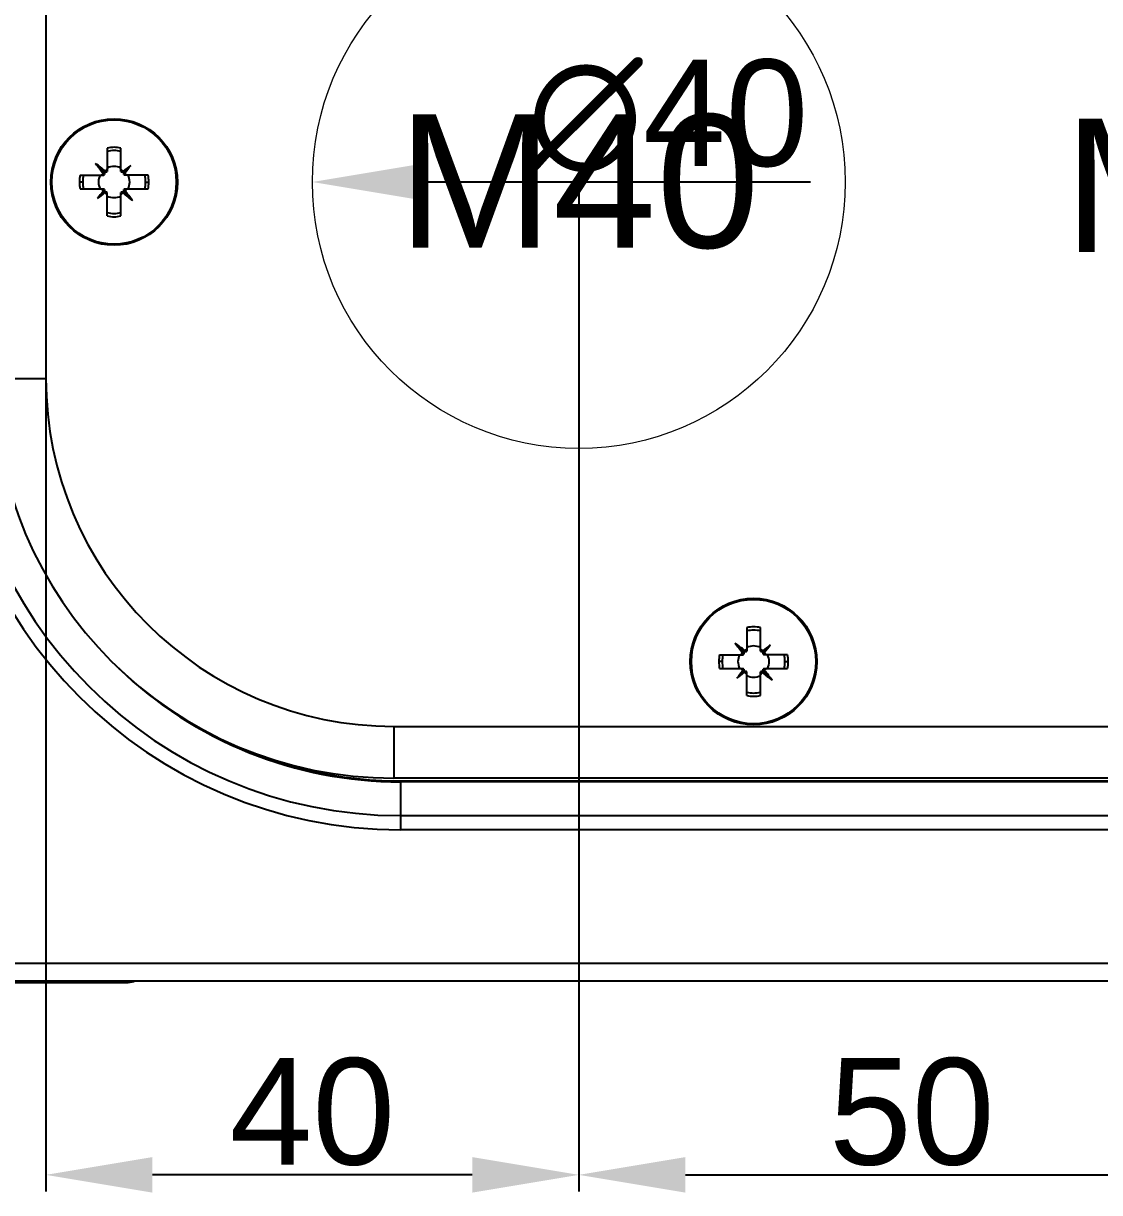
# Model space of a CAD drawing. Header units: millimetres. Extents: x 46697 to 52144, y 25488 to 34806.
# Drawn here: x 50802.6 to 50883.4, y 30668.3 to 30756.1 of the extents above; entities that cross this region are included whole.
import ezdxf

# ---------------------------------------------------------------- set-up
doc = ezdxf.new("R2010")
doc.units = ezdxf.units.MM
doc.layers.add('000-KOTIRANJE', color=254, linetype='Continuous', lineweight=5)
doc.layers.add('000-PI-Oprema', color=30, linetype='Continuous', lineweight=5)
doc.layers.add('000-PI-NO PLOT', color=6, linetype='Continuous', lineweight=5, plot=False)
doc.layers.add('000-PI-ORMAR', color=51, linetype='Continuous')
doc.styles.get("Standard").update_dxf_attribs({"font": 'arial.ttf'})
doc.dimstyles.new('ISO-25-lb', dxfattribs={"dimtxt": 8, "dimasz": 8, "dimexe": 1.25, "dimexo": 0.625, "dimtad": 1, "dimdec": 1, "dimtxsty": 'Standard', "dimcen": 5, "dimadec": 0, "dimazin": 0, "dimtfac": 1, "dimtdec": 1, "dimtmove": 0, "dimatfit": 3, "dimfxl": 1, "dimarcsym": 0})

# ---------------------------------------------------------------- blocks, each defined once
blk = doc.blocks.new('NSYCRN325150_bottom')
at = {"layer": '000-PI-ORMAR'}
for p, q in [((49582.1, 30811.471), (49582.1, 30781.971)), ((49586.705, 30799.271), (49586.705, 30797.5)), ((49587.735, 30797.5), (49587.735, 30799.271)), ((49586.488, 30797.453), (49585.83, 30798.111)), ((49586.398, 30797.373), (49586.261, 30797.236)), ((49586.403, 30797.538), (49586.398, 30797.382)), ((49586.398, 30797.382), (49586.398, 30797.373)), ((49586.398, 30797.373), (49586.488, 30797.283)), ((49586.403, 30797.538), (49586.559, 30797.543)), ((49586.488, 30797.453), (49586.488, 30797.283)), ((49586.658, 30797.453), (49586.488, 30797.453)), ((49586.568, 30797.543), (49586.559, 30797.543)), ((49586.705, 30797.68), (49586.568, 30797.543)), ((49586.568, 30797.543), (49586.658, 30797.453)), ((49586.658, 30797.453), (49586.705, 30797.5)), ((49587.873, 30797.543), (49587.735, 30797.68)), ((49587.735, 30797.5), (49587.782, 30797.453)), ((49587.873, 30797.543), (49587.782, 30797.453)), ((49587.952, 30797.453), (49587.782, 30797.453)), ((49587.93, 30797.543), (49587.873, 30797.543)), ((49588.039, 30797.539), (49587.93, 30797.543)), ((49587.952, 30797.453), (49588.465, 30797.966)), ((49587.952, 30797.283), (49587.952, 30797.453)), ((49588.043, 30797.373), (49587.952, 30797.283)), ((49588.039, 30797.539), (49588.042, 30797.431)), ((49588.043, 30797.373), (49588.042, 30797.431)), ((49588.18, 30797.236), (49588.043, 30797.373)), ((49584.86, 30796.721), (49584.614, 30796.721)), ((49584.67, 30797.236), (49586.441, 30797.236)), ((49586.441, 30797.236), (49586.488, 30797.283)), ((49587.952, 30797.283), (49587.999, 30797.236)), ((49589.77, 30797.236), (49587.999, 30797.236)), ((49589.58, 30796.721), (49589.826, 30796.721)), ((49584.67, 30796.206), (49586.441, 30796.206)), ((49586.488, 30795.989), (49585.975, 30795.476)), ((49586.261, 30796.206), (49586.398, 30796.068)), ((49586.398, 30796.068), (49586.488, 30796.159)), ((49586.398, 30796.011), (49586.398, 30796.068)), ((49586.402, 30795.903), (49586.398, 30796.011)), ((49586.402, 30795.903), (49586.51, 30795.899)), ((49586.488, 30796.159), (49586.441, 30796.206)), ((49586.488, 30796.159), (49586.488, 30795.989)), ((49586.488, 30795.989), (49586.658, 30795.989)), ((49586.568, 30795.899), (49586.51, 30795.899)), ((49586.568, 30795.899), (49586.658, 30795.989)), ((49586.568, 30795.899), (49586.705, 30795.761)), ((49586.705, 30795.942), (49586.658, 30795.989)), ((49586.705, 30794.171), (49586.705, 30795.942)), ((49587.782, 30795.989), (49587.735, 30795.942)), ((49587.735, 30794.171), (49587.735, 30795.942)), ((49587.735, 30795.761), (49587.873, 30795.899)), ((49587.873, 30795.899), (49587.782, 30795.989)), ((49587.782, 30795.989), (49587.952, 30795.989)), ((49587.881, 30795.899), (49587.873, 30795.899)), ((49588.037, 30795.904), (49587.881, 30795.899)), ((49587.999, 30796.206), (49587.952, 30796.159)), ((49587.952, 30795.989), (49587.952, 30796.159)), ((49588.043, 30796.068), (49587.952, 30796.159)), ((49588.61, 30795.331), (49587.952, 30795.989)), ((49587.999, 30796.206), (49589.77, 30796.206)), ((49588.043, 30796.06), (49588.037, 30795.904)), ((49588.043, 30796.068), (49588.18, 30796.206)), ((49588.043, 30796.068), (49588.043, 30796.06)), ((49578.22, 30781.971), (49582.1, 30781.971)), ((49634.705, 30763.271), (49634.705, 30761.5)), ((49635.735, 30761.5), (49635.735, 30763.271)), ((49634.488, 30761.453), (49633.83, 30762.111)), ((49634.403, 30761.538), (49634.398, 30761.382)), ((49634.398, 30761.382), (49634.398, 30761.373)), ((49634.403, 30761.538), (49634.559, 30761.543)), ((49634.658, 30761.453), (49634.488, 30761.453)), ((49634.488, 30761.453), (49634.488, 30761.283)), ((49634.568, 30761.543), (49634.559, 30761.543)), ((49634.705, 30761.68), (49634.568, 30761.543)), ((49634.568, 30761.543), (49634.658, 30761.453)), ((49634.658, 30761.453), (49634.705, 30761.5)), ((49635.873, 30761.543), (49635.735, 30761.68)), ((49635.735, 30761.5), (49635.782, 30761.453)), ((49635.873, 30761.543), (49635.782, 30761.453)), ((49635.952, 30761.453), (49635.782, 30761.453)), ((49635.93, 30761.543), (49635.873, 30761.543)), ((49636.039, 30761.539), (49635.93, 30761.543)), ((49635.952, 30761.453), (49636.465, 30761.966)), ((49635.952, 30761.283), (49635.952, 30761.453)), ((49636.039, 30761.539), (49636.042, 30761.431)), ((49636.043, 30761.373), (49636.042, 30761.431)), ((49632.86, 30760.721), (49632.614, 30760.721)), ((49632.67, 30761.236), (49634.441, 30761.236)), ((49634.398, 30761.373), (49634.261, 30761.236)), ((49634.398, 30761.373), (49634.488, 30761.283)), ((49634.441, 30761.236), (49634.488, 30761.283)), ((49636.043, 30761.373), (49635.952, 30761.283)), ((49635.952, 30761.283), (49635.999, 30761.236)), ((49637.77, 30761.236), (49635.999, 30761.236)), ((49636.18, 30761.236), (49636.043, 30761.373)), ((49637.58, 30760.721), (49637.826, 30760.721)), ((49632.67, 30760.206), (49634.441, 30760.206)), ((49634.488, 30759.989), (49633.975, 30759.476)), ((49634.261, 30760.206), (49634.398, 30760.068)), ((49634.398, 30760.068), (49634.488, 30760.159)), ((49634.398, 30760.011), (49634.398, 30760.068)), ((49634.402, 30759.903), (49634.398, 30760.011)), ((49634.402, 30759.903), (49634.51, 30759.899)), ((49634.488, 30760.159), (49634.441, 30760.206)), ((49634.488, 30760.159), (49634.488, 30759.989)), ((49634.488, 30759.989), (49634.658, 30759.989)), ((49634.568, 30759.899), (49634.51, 30759.899)), ((49634.568, 30759.899), (49634.658, 30759.989)), ((49634.568, 30759.899), (49634.705, 30759.761)), ((49634.705, 30759.942), (49634.658, 30759.989)), ((49634.705, 30758.171), (49634.705, 30759.942)), ((49635.782, 30759.989), (49635.735, 30759.942)), ((49635.735, 30758.171), (49635.735, 30759.942)), ((49635.735, 30759.761), (49635.873, 30759.899)), ((49635.873, 30759.899), (49635.782, 30759.989)), ((49635.782, 30759.989), (49635.952, 30759.989)), ((49635.881, 30759.899), (49635.873, 30759.899)), ((49636.037, 30759.904), (49635.881, 30759.899)), ((49635.999, 30760.206), (49635.952, 30760.159)), ((49636.043, 30760.068), (49635.952, 30760.159)), ((49635.952, 30759.989), (49635.952, 30760.159)), ((49635.952, 30759.989), (49636.61, 30759.331)), ((49635.999, 30760.206), (49637.77, 30760.206)), ((49636.043, 30760.06), (49636.037, 30759.904)), ((49636.043, 30760.068), (49636.18, 30760.206)), ((49636.043, 30760.068), (49636.043, 30760.06)), ((49608.22, 30755.851), (49608.22, 30751.971)), ((49608.22, 30755.851), (49756.22, 30755.851)), ((49756.22, 30751.971), (49608.22, 30751.971)), ((49608.72, 30751.762), (49608.72, 30748.1)), ((49608.72, 30751.762), (49755.72, 30751.762)), ((49755.72, 30751.692), (49608.72, 30751.692)), ((49608.72, 30749.16), (49755.72, 30749.16)), ((49755.72, 30748.1), (49608.72, 30748.1)), ((49557.22, 30738.073), (49806.02, 30738.073)), ((49805.87, 30736.723), (49559.42, 30736.723)), ((49576.298, 30736.623), (49588.143, 30736.623))]:
    blk.add_line(p, q, dxfattribs=at)
for centre, radius in [((49587.22, 30796.721), 4.75), ((49587.22, 30796.721), 4.669), ((49635.22, 30760.721), 4.75), ((49635.22, 30760.721), 4.669)]:
    blk.add_circle(centre, radius, dxfattribs=at)
for centre, radius, start, end in [((49587.22, 30796.933), 2.394, 77.57905, 102.421), ((49587.22, 30796.909), 2.172, 76.28407, 103.71595), ((49578.906, 30788.469), 11.871, 49.85486, 54.31326), ((49595.36, 30804.948), 11.729, 215.65975, 220.17213), ((49587.22, 30796.721), 1.17, 63.88521, 116.11479), ((49595.51, 30788.504), 11.797, 126.66598, 129.97877), ((49578.925, 30805.072), 11.896, 320.03508, 323.32017), ((49587.016, 30796.72), 2.402, 167.59834, 179.98042), ((49587.015, 30796.722), 2.401, 180.01833, 192.40291), ((49587.036, 30796.72), 2.175, 166.29553, 179.98971), ((49587.036, 30796.721), 2.175, 180.0103, 193.70444), ((49587.22, 30796.721), 1.17, 153.88521, 206.11479), ((49587.22, 30796.721), 1.17, 333.88521, 26.11479), ((49587.405, 30796.72), 2.175, 0.01033, 13.70457), ((49587.405, 30796.721), 2.175, 346.2954, 359.98944), ((49587.425, 30796.72), 2.402, 0.01958, 12.40183), ((49587.425, 30796.722), 2.402, 347.59775, 359.98017), ((49595.513, 30788.372), 11.893, 140.0346, 143.32065), ((49578.93, 30804.94), 11.798, 306.66622, 309.97854), ((49587.22, 30796.721), 1.17, 243.88521, 296.11479), ((49595.528, 30804.965), 11.86, 229.85288, 234.31524), ((49579.08, 30788.494), 11.729, 35.65973, 40.17215), ((49587.22, 30796.533), 2.172, 256.286, 283.71399), ((49587.22, 30796.509), 2.394, 257.57682, 282.42318), ((49608.72, 30782.221), 34.121, 180, 270), ((49608.72, 30782.221), 33.061, 180, 270), ((49608.22, 30781.971), 30, 180, 270), ((49608.22, 30781.971), 26.12, 180, 270), ((49635.22, 30760.933), 2.394, 77.57905, 102.421), ((49635.22, 30760.909), 2.172, 76.28407, 103.71595), ((49626.906, 30752.469), 11.871, 49.85486, 54.31326), ((49643.36, 30768.948), 11.729, 215.65975, 220.17213), ((49635.22, 30760.721), 1.17, 63.88521, 116.11479), ((49643.51, 30752.504), 11.797, 126.66598, 129.97877), ((49626.925, 30769.072), 11.896, 320.03508, 323.32017), ((49635.016, 30760.72), 2.402, 167.59834, 179.98042), ((49635.015, 30760.722), 2.401, 180.01833, 192.40291), ((49635.036, 30760.72), 2.175, 166.29553, 179.98971), ((49635.036, 30760.721), 2.175, 180.0103, 193.70444), ((49635.22, 30760.721), 1.17, 153.88521, 206.11479), ((49635.22, 30760.721), 1.17, 333.88521, 26.11479), ((49635.405, 30760.72), 2.175, 0.01033, 13.70457), ((49635.405, 30760.721), 2.175, 346.2954, 359.98944), ((49635.425, 30760.72), 2.402, 0.01958, 12.40183), ((49635.425, 30760.722), 2.402, 347.59775, 359.98017), ((49608.72, 30782.221), 30.529, 226.09521, 270), ((49643.513, 30752.372), 11.893, 140.0346, 143.32065), ((49626.93, 30768.94), 11.798, 306.66622, 309.97854), ((49635.22, 30760.721), 1.17, 243.88521, 296.11479), ((49643.528, 30768.965), 11.86, 229.85288, 234.31524), ((49627.08, 30752.494), 11.729, 35.65973, 40.17215), ((49635.22, 30760.533), 2.172, 256.286, 283.71399), ((49635.22, 30760.509), 2.394, 257.57682, 282.42318), ((49608.72, 30782.221), 30.459, 242.02221, 270), ((49588.143, 30738.623), 2, 270, 286.58172)]:
    blk.add_arc(centre, radius, start, end, dxfattribs=at)
blk = doc.blocks.new('*D276')
at = {"layer": '000-KOTIRANJE', "color": 0, "linetype": 'Continuous', "lineweight": -2, "ltscale": 0.25, "transparency": 16777216}
for p, q in [((50804.312, 30743.547), (50804.312, 30668.39)), ((50844.312, 30743.547), (50844.312, 30668.39)), ((50836.312, 30669.64), (50812.312, 30669.64))]:
    blk.add_line(p, q, dxfattribs=at)
at = {"layer": '000-KOTIRANJE', "color": 0, "ltscale": 0.25, "transparency": 16777216}
for points in [[(50812.312, 30670.973), (50812.312, 30668.307), (50804.312, 30669.64)], [(50836.312, 30670.973), (50836.312, 30668.307), (50844.312, 30669.64)]]:
    blk.add_solid(points, dxfattribs=at)
at = {"layer": 'Defpoints', "color": 0, "ltscale": 0.25, "transparency": 16777216}
for p in [(50804.312, 30744.172), (50844.312, 30744.172), (50804.312, 30669.64)]:
    blk.add_point(p, dxfattribs=at)
at = {"layer": '000-KOTIRANJE', "color": 0, "ltscale": 0.25, "transparency": 16777216, "insert": (50824.312, 30674.349), "char_height": 8, "attachment_point": 5}
blk.add_mtext('40', dxfattribs=at)
blk = doc.blocks.new('*D277')
at = {"layer": '000-KOTIRANJE', "color": 0, "linetype": 'Continuous', "lineweight": -2, "ltscale": 0.25, "transparency": 16777216}
for p, q in [((50844.312, 30743.547), (50844.312, 30668.39)), ((50894.311, 30743.233), (50894.311, 30668.39)), ((50852.312, 30669.64), (50886.311, 30669.64))]:
    blk.add_line(p, q, dxfattribs=at)
at = {"layer": '000-KOTIRANJE', "color": 0, "ltscale": 0.25, "transparency": 16777216}
for points in [[(50852.312, 30670.973), (50852.312, 30668.307), (50844.312, 30669.64)], [(50886.311, 30670.973), (50886.311, 30668.307), (50894.311, 30669.64)]]:
    blk.add_solid(points, dxfattribs=at)
at = {"layer": 'Defpoints', "color": 0, "ltscale": 0.25, "transparency": 16777216}
for p in [(50844.312, 30744.172), (50894.311, 30743.858), (50894.311, 30669.64)]:
    blk.add_point(p, dxfattribs=at)
at = {"layer": '000-KOTIRANJE', "color": 0, "ltscale": 0.25, "transparency": 16777216, "insert": (50869.311, 30674.349), "char_height": 8, "attachment_point": 5}
blk.add_mtext('50', dxfattribs=at)
blk = doc.blocks.new('*D394')
at = {"layer": '000-KOTIRANJE', "color": 0, "linetype": 'Continuous', "lineweight": -2, "ltscale": 0.25, "transparency": 16777216}
blk.add_line((50861.698, 30744.172), (50832.312, 30744.172), dxfattribs=at)
at = {"layer": '000-KOTIRANJE', "color": 0, "ltscale": 0.25, "transparency": 16777216}
blk.add_solid([(50832.312, 30745.505), (50832.312, 30742.839), (50824.312, 30744.172)], dxfattribs=at)
at = {"layer": 'Defpoints', "color": 0, "ltscale": 0.25, "transparency": 16777216}
for p in [(50824.312, 30744.172), (50864.312, 30744.172)]:
    blk.add_point(p, dxfattribs=at)
at = {"layer": '000-KOTIRANJE', "color": 0, "ltscale": 0.25, "transparency": 16777216, "insert": (50851.005, 30749.105), "char_height": 8, "attachment_point": 5}
blk.add_mtext('∅40', dxfattribs=at)

msp = doc.modelspace()

# ---------------------------------------------------------------- linework, layer by layer
at = {"layer": '000-PI-Oprema', "ltscale": 0.25}
msp.add_circle((50844.312, 30744.172), 20, dxfattribs=at)

# ---------------------------------------------------------------- block references
at = {"layer": '000-PI-ORMAR'}
msp.add_blockref('NSYCRN325150_bottom', (1222.212, -52.549), dxfattribs=at)

# ---------------------------------------------------------------- texts
at = {"layer": '000-PI-NO PLOT', "ltscale": 0.25, "char_height": 10, "attachment_point": 5}
for s, insert in [('\\pxqc;{\\fArial|b0|i0|c238|p34;M40}', (50844.312, 30744.172)), ('\\pxqc;{\\fArial|b0|i0|c238|p34;M20}', (50894.311, 30743.858))]:
    msp.add_mtext_dynamic_manual_height_columns(s, width=52.42654, gutter_width=12.5, heights=[0], dxfattribs=dict(at, insert=insert))

# ---------------------------------------------------------------- dimensions: what is measured, and where the dimension line sits
at = {"layer": '000-KOTIRANJE', "ltscale": 0.25}
dim = msp.add_diameter_dim_2p(p1=(50864.312, 30744.172), p2=(50824.312, 30744.172), dimstyle='ISO-25-lb', dxfattribs=at)
dim.commit()
dim.dimension.update_dxf_attribs({"geometry": '*D394', "text_midpoint": (50851.005, 30744.172), "dimtype": 163})
for base, p2, picture, middle in [((50804.312, 30669.64), (50804.312, 30744.172), '*D276', (50824.312, 30674.349)), ((50894.311, 30669.64), (50894.311, 30743.858), '*D277', (50869.311, 30674.349))]:
    dim = msp.add_linear_dim(base=base, p1=(50844.312, 30744.172), p2=p2, dimstyle='ISO-25-lb', dxfattribs=at)
    dim.commit()
    dim.dimension.update_dxf_attribs({"geometry": picture, "text_midpoint": middle})

doc.saveas('drawing.dxf')
